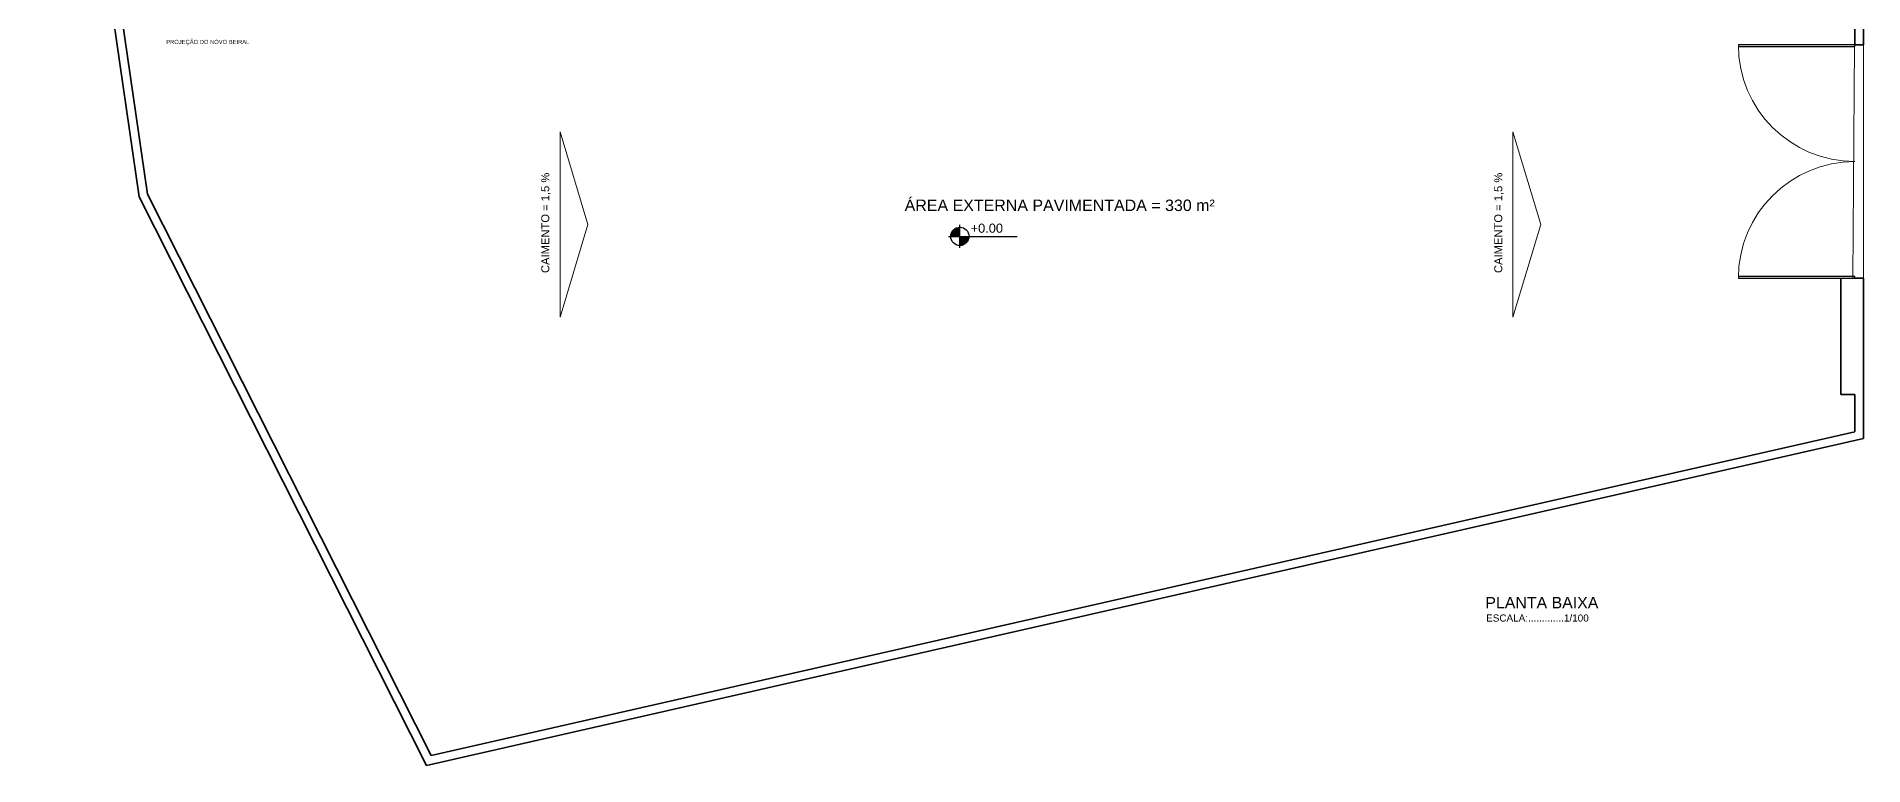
# Model space of a CAD drawing. Extents: x 712.4 to 745.2, y -60.1 to -25.1.
# Drawn here: x 712.82 to 744.94, y -60.14 to -47.33 of the extents above; entities that cross this region are included whole.
import ezdxf

# ---------------------------------------------------------------- set-up
doc = ezdxf.new("R2010")
doc.units = 0
doc.header["$LTSCALE"] = 50
doc.linetypes.add('CONTINUA', pattern=[0])
for name, color, linetype, lineweight in [('1piso', 253, 'Continuous', 5), ('2texto', 4, 'Continuous', 18), ('3esquadria', 2, 'Continuous', 25), ('Mureta', 6, 'Continuous', 35)]:
    doc.layers.add(name, color=color, linetype=linetype, lineweight=lineweight)
doc.styles.add('ARIAL', font='arial.ttf', dxfattribs={"height": 7.5})
doc.styles.add('CARIMBO', font='swissek.ttf')

msp = doc.modelspace()

# ---------------------------------------------------------------- hatches: boundary and pattern name
at = {"layer": '2texto', "lineweight": -2, "ltscale": 0.05}
h = msp.add_hatch(color=256, dxfattribs=at)
h.paths.add_polyline_path([(729.057, -50.681, 0.414214), (728.897, -50.842), (729.057, -50.842)])
h.paths.add_polyline_path([(729.218, -50.842), (729.057, -50.842), (729.057, -51.002, 0.414214)])

# ---------------------------------------------------------------- linework, layer by layer
at = {"layer": '1piso', "linetype": 'CONTINUA'}
for p, q in [((712.974, -37.657), (714.772, -50.101)), ((744.76, -51.577), (744.795, -46.277)), ((744.945, -47.477), (744.945, -51.577)), ((722.027, -49.002), (722.027, -52.264)), ((722.517, -50.633), (722.027, -49.002)), ((738.782, -49.002), (738.782, -52.264)), ((739.273, -50.633), (738.782, -49.002)), ((714.772, -50.101), (719.761, -59.969)), ((722.517, -50.633), (722.027, -52.264)), ((739.273, -50.633), (738.782, -52.264)), ((744.545, -53.624), (744.545, -51.577)), ((744.545, -51.577), (744.76, -51.577)), ((744.795, -53.624), (744.545, -53.624)), ((744.795, -54.277), (744.795, -53.624)), ((719.761, -59.969), (744.795, -54.277))]:
    msp.add_line(p, q, dxfattribs=at)
for centre, start, end in [((744.795, -47.477), 180, 270), ((744.795, -51.577), 90, 180)]:
    msp.add_arc(centre, 2.05, start, end, dxfattribs=at)
at = {"layer": '2texto', "lineweight": -2, "ltscale": 0.05}
for p, q in [((729.057, -51.043), (729.057, -50.641)), ((728.856, -50.842), (730.062, -50.842))]:
    msp.add_line(p, q, dxfattribs=at)
msp.add_circle((729.057, -50.842), 0.161, dxfattribs=at)
at = {"layer": '3esquadria', "linetype": 'CONTINUA'}
for p, q in [((744.795, -47.477), (742.745, -47.477)), ((742.745, -47.477), (742.745, -47.507)), ((742.745, -47.507), (744.795, -47.507)), ((744.795, -47.507), (744.795, -47.477)), ((744.795, -51.547), (742.745, -51.547)), ((742.745, -51.547), (742.745, -51.577)), ((742.745, -51.577), (744.795, -51.577)), ((744.795, -51.577), (744.795, -51.547))]:
    msp.add_line(p, q, dxfattribs=at)
at = {"layer": 'Mureta', "linetype": 'CONTINUA'}
for p, q in [((712.823, -37.657), (714.627, -50.147)), ((712.974, -37.657), (714.772, -50.101)), ((744.795, -46.277), (744.795, -47.477)), ((744.945, -46.277), (744.945, -47.477)), ((744.795, -47.477), (744.945, -47.477)), ((714.772, -50.101), (719.761, -59.969)), ((714.627, -50.147), (719.68, -60.141)), ((744.545, -51.577), (744.545, -53.624)), ((744.795, -51.577), (744.945, -51.577)), ((744.945, -51.577), (744.945, -54.397)), ((744.545, -53.624), (744.795, -53.624)), ((744.795, -53.624), (744.795, -54.277)), ((719.761, -59.969), (744.795, -54.277)), ((719.68, -60.141), (744.945, -54.397))]:
    msp.add_line(p, q, dxfattribs=at)

# ---------------------------------------------------------------- texts
at = {"layer": '1piso', "linetype": 'CONTINUA', "char_height": 0.14069, "width": 2.72093, "attachment_point": 5, "rotation": 90, "style": 'ARIAL'}
for insert in [(721.781, -50.604), (738.537, -50.604)]:
    msp.add_mtext('CAIMENTO = 1,5 %', dxfattribs=dict(at, insert=insert))
at = {"layer": '2texto', "lineweight": -2, "style": 'ARIAL'}
msp.add_text('+0.00', height=0.1608, dxfattribs=at).set_placement((729.247, -50.778))
at = {"layer": '2texto', "ltscale": 0.05}
for s, insert, char_height, width, attachment_point, style in [('PROJEÇÃO DO NOVO BEIRAL', (715.103, -47.435), 0.07297, 1.69591, 4, 'ARIAL'), ('ÁREA EXTERNA PAVIMENTADA = 330 m²', (730.813, -50.297), 0.20098, 9.80573, 5, 'ARIAL'), ('PLANTA BAIXA', (738.297, -57.28), 0.2, 6.29355, 4, 'CARIMBO'), ('ESCALA:.............1/100', (738.31, -57.551), 0.125, 2.7837, 4, 'ARIAL')]:
    msp.add_mtext(s, dxfattribs=dict(at, insert=insert, char_height=char_height, width=width, attachment_point=attachment_point, style=style))

doc.saveas('drawing.dxf')
